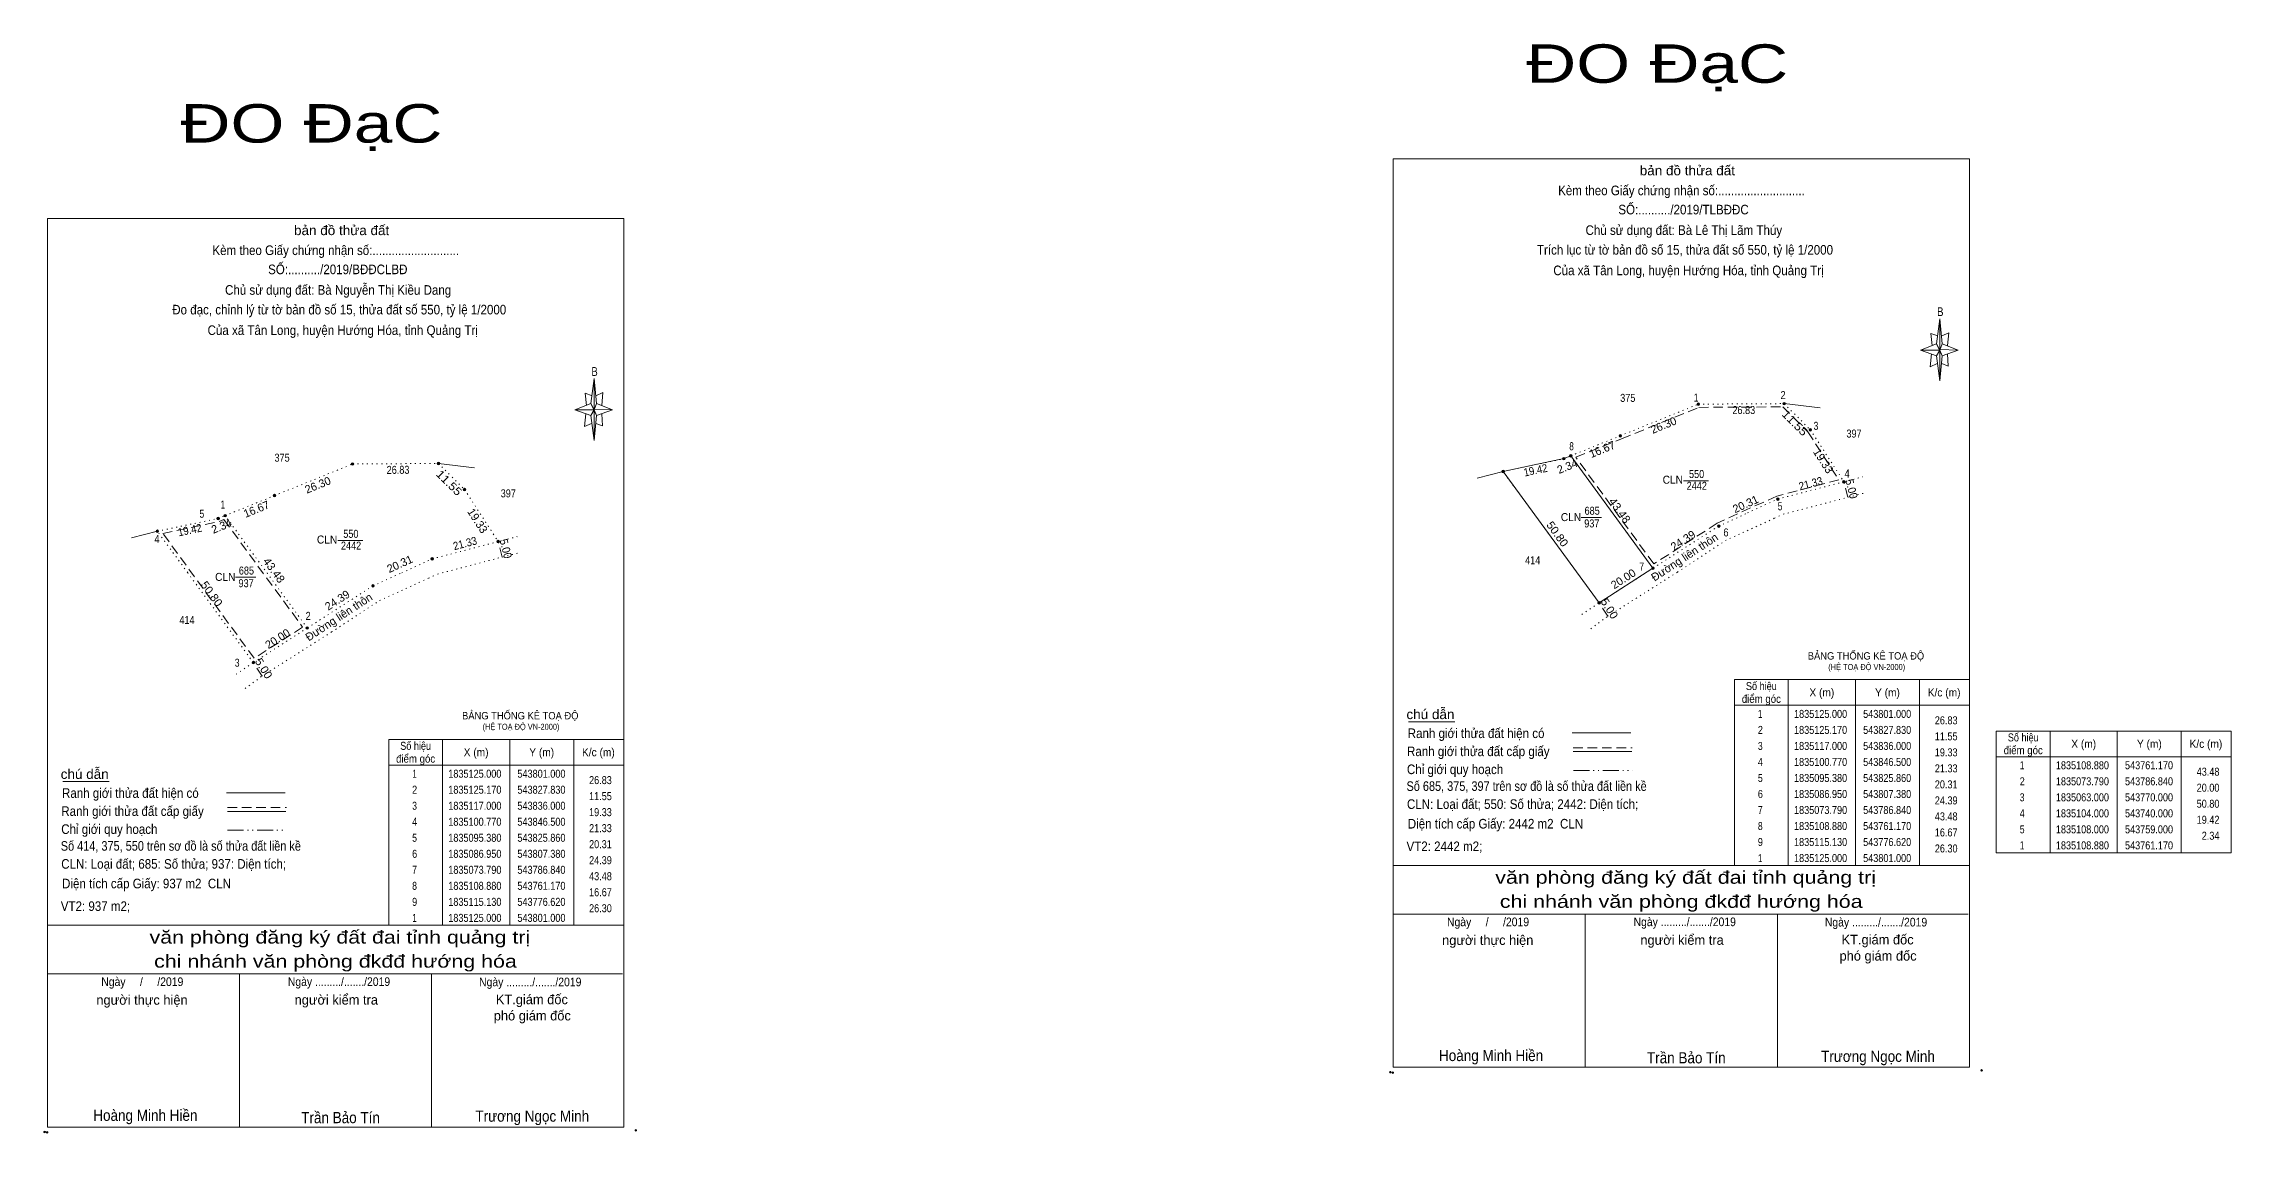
# Model space of a CAD drawing. Header units: metres. Extents: x 543083 to 543853, y 1834373 to 1835202.
# Drawn here: x 543083 to 543767, y 1834373 to 1834713 of the extents above; entities that cross this region are included whole.
import ezdxf
from ezdxf.enums import TextEntityAlignment as Align

# ---------------------------------------------------------------- set-up
doc = ezdxf.new("R2010")
doc.units = ezdxf.units.M
doc.header["$PDMODE"] = 32
doc.header["$PDSIZE"] = 0.5
for name, pattern in [('DASH_DOUBLE_DOT', [9.2, 5, -1.2, 0.3, -1.2, 0.3, -1.2]), ('DOTTED', [1.5, 0.3, -1.2]), ('MEDIUM_DASHED', [4.5, 3, -1.5])]:
    doc.linetypes.add(name, pattern=pattern)
for name, color, linetype, lineweight in [('1', 7, 'Continuous', 13), ('10', 7, 'Continuous', 13), ('17', 7, 'Continuous', 13), ('5', 7, 'Continuous', 13), ('6', 7, 'Continuous', 13), ('63', 7, 'Continuous', 13)]:
    doc.layers.add(name, color=color, linetype=linetype, lineweight=lineweight)

msp = doc.modelspace()

# ---------------------------------------------------------------- hatches: boundary and pattern name
at = {"layer": '10'}
for points in [[(543600.56, 1834600.29, 1), (543599.76, 1834600.29, 1)], [(543627.39, 1834600.46, 1), (543626.59, 1834600.46, 1)], [(543635.56, 1834592.29, 1), (543634.76, 1834592.29, 1)], [(543560.73, 1834584.17, 1), (543559.93, 1834584.17, 1)], [(543576.18, 1834590.42, 1), (543575.38, 1834590.42, 1)], [(543180.1, 1834581.62, 1), (543179.3, 1834581.62, 1)], [(543206.93, 1834581.79, 1), (543206.13, 1834581.79, 1)], [(543539.56, 1834579.29, 1), (543538.76, 1834579.29, 1)], [(543558.56, 1834583.29, 1), (543557.76, 1834583.29, 1)], [(543155.72, 1834571.75, 1), (543154.92, 1834571.75, 1)], [(543215.1, 1834573.62, 1), (543214.3, 1834573.62, 1)], [(543625.42, 1834570.67, 1), (543624.62, 1834570.67, 1)], [(543646.06, 1834576.06, 1), (543645.26, 1834576.06, 1)], [(543138.1, 1834564.62, 1), (543137.3, 1834564.62, 1)], [(543140.27, 1834565.5, 1), (543139.47, 1834565.5, 1)], [(543119.1, 1834560.62, 1), (543118.3, 1834560.62, 1)], [(543225.6, 1834557.39, 1), (543224.8, 1834557.39, 1)], [(543606.94, 1834562.24, 1), (543606.14, 1834562.24, 1)], [(543204.96, 1834552, 1), (543204.16, 1834552, 1)], [(543186.48, 1834543.57, 1), (543185.68, 1834543.57, 1)], [(543586.4, 1834549.08, 1), (543585.6, 1834549.08, 1)], [(543569.56, 1834538.29, 1), (543568.76, 1834538.29, 1)], [(543165.94, 1834530.41, 1), (543165.14, 1834530.41, 1)], [(543149.1, 1834519.62, 1), (543148.3, 1834519.62, 1)]]:
    msp.add_hatch(color=256, dxfattribs=at).paths.add_polyline_path(points)

# ---------------------------------------------------------------- linework, layer by layer
at = {"layer": '10', "linetype": 'DOTTED'}
for p, q in [((543575.78, 1834590.42), (543600.16, 1834600.29)), ((543600.16, 1834600.29), (543626.99, 1834600.46)), ((543560.33, 1834584.17), (543575.78, 1834590.42)), ((543155.32, 1834571.75), (543179.7, 1834581.62)), ((543179.7, 1834581.62), (543206.53, 1834581.79)), ((543539.16, 1834579.29), (543558.16, 1834583.29)), ((543548.64, 1834566.34), (543539.16, 1834579.29)), ((543558.16, 1834583.29), (543560.33, 1834584.17)), ((543586, 1834549.08), (543560.33, 1834584.17)), ((543139.87, 1834565.5), (543155.32, 1834571.75)), ((543626.71, 1834565.94), (543652.56, 1834572.69)), ((543118.7, 1834560.62), (543137.7, 1834564.62)), ((543137.7, 1834564.62), (543139.87, 1834565.5)), ((543165.54, 1834530.41), (543139.87, 1834565.5)), ((543569.16, 1834538.29), (543548.64, 1834566.34)), ((543606.54, 1834562.24), (543615.53, 1834566.34)), ((543608.62, 1834557.69), (543623.92, 1834564.67)), ((543615.53, 1834566.34), (543625.02, 1834570.67)), ((543623.92, 1834564.67), (543626.71, 1834565.94)), ((543128.18, 1834547.67), (543118.7, 1834560.62)), ((543593.61, 1834547.84), (543608.62, 1834557.69)), ((543195.07, 1834547.67), (543204.56, 1834552)), ((543206.25, 1834547.27), (543232.1, 1834554.02)), ((543148.7, 1834519.62), (543128.18, 1834547.67)), ((543186.08, 1834543.57), (543195.07, 1834547.67)), ((543188.16, 1834539.02), (543203.46, 1834546)), ((543203.46, 1834546), (543206.25, 1834547.27)), ((543593.61, 1834547.84), (543571.93, 1834534.12)), ((543173.15, 1834529.17), (543188.16, 1834539.02)), ((543563.76, 1834534.66), (543569.16, 1834538.29)), ((543566.57, 1834530.19), (543571.93, 1834534.12)), ((543173.15, 1834529.17), (543151.47, 1834515.45)), ((543143.3, 1834515.99), (543148.7, 1834519.62)), ((543146.11, 1834511.52), (543151.47, 1834515.45))]:
    msp.add_line(p, q, dxfattribs=at)
at = {"layer": '10'}
for p, q in [((543638.23, 1834599.13), (543626.99, 1834600.46)), ((543217.77, 1834580.46), (543206.53, 1834581.79)), ((543539.16, 1834579.29), (543531.08, 1834577.23)), ((543595.57, 1834576.38), (543603.38, 1834576.38)), ((543563.53, 1834564.91), (543569.93, 1834564.91)), ((543118.7, 1834560.62), (543110.62, 1834558.56)), ((543175.11, 1834557.71), (543182.92, 1834557.71)), ((543143.07, 1834546.24), (543149.47, 1834546.24))]:
    msp.add_line(p, q, dxfattribs=at)
at = {"layer": '10', "linetype": 'MEDIUM_DASHED'}
for p, q in [((543646.92, 1834571.22), (543645.66, 1834576.06)), ((543226.46, 1834552.55), (543225.2, 1834557.39)), ((543571.86, 1834534.07), (543569.16, 1834538.29)), ((543151.4, 1834515.4), (543148.7, 1834519.62))]:
    msp.add_line(p, q, dxfattribs=at)
for points in [[(543626.58, 1834599.46), (543634.38, 1834591.66), (543644.07, 1834576.68), (543624.68, 1834571.62), (543606.06, 1834563.12), (543586.25, 1834550.43), (543561.9, 1834583.72), (543576.16, 1834589.49), (543600.36, 1834599.29)], [(543139.52, 1834564.28), (543164.1, 1834530.68), (543148.95, 1834520.97), (543120.42, 1834559.96), (543137.99, 1834563.66)]]:
    msp.add_lwpolyline(points, close=True, dxfattribs=at)
at = {"layer": '10', "linetype": 'DOTTED'}
for points in [[(543626.99, 1834600.46), (543635.16, 1834592.29), (543645.66, 1834576.06)], [(543206.53, 1834581.79), (543214.7, 1834573.62), (543225.2, 1834557.39)], [(543625.02, 1834570.67), (543645.66, 1834576.06), (543651.59, 1834577.61)], [(543204.56, 1834552), (543225.2, 1834557.39), (543231.13, 1834558.94)], [(543606.54, 1834562.24), (543586, 1834549.08), (543569.16, 1834538.29)], [(543186.08, 1834543.57), (543165.54, 1834530.41), (543148.7, 1834519.62)]]:
    msp.add_lwpolyline(points, dxfattribs=at)
at = {"layer": '10'}
msp.add_lwpolyline([(543560.33, 1834584.17), (543586, 1834549.08), (543569.16, 1834538.29), (543539.16, 1834579.29), (543558.16, 1834583.29)], close=True, dxfattribs=at)
for centre in [(543600.16, 1834600.29), (543626.99, 1834600.46), (543635.16, 1834592.29), (543560.33, 1834584.17), (543575.78, 1834590.42), (543179.7, 1834581.62), (543206.53, 1834581.79), (543539.16, 1834579.29), (543558.16, 1834583.29), (543155.32, 1834571.75), (543214.7, 1834573.62), (543625.02, 1834570.67), (543645.66, 1834576.06), (543137.7, 1834564.62), (543139.87, 1834565.5), (543118.7, 1834560.62), (543225.2, 1834557.39), (543606.54, 1834562.24), (543204.56, 1834552), (543186.08, 1834543.57), (543586, 1834549.08), (543569.16, 1834538.29), (543165.54, 1834530.41), (543148.7, 1834519.62)]:
    msp.add_circle(centre, 0.4, dxfattribs=at)
for p in [(543539.16, 1834579.29), (543118.7, 1834560.62)]:
    msp.add_point(p, dxfattribs=at)
at = {"layer": '17'}
for p, q in [((543509.59, 1834501.16), (543524.07, 1834501.16)), ((543089.13, 1834482.49), (543103.61, 1834482.49))]:
    msp.add_line(p, q, dxfattribs=at)
at = {"layer": '5'}
for p, q in [((543674.6, 1834619.18), (543675.6, 1834626.98)), ((543676.4, 1834619.18), (543681.4, 1834617.18)), ((543674.6, 1834615.38), (543669.6, 1834617.18)), ((543676.4, 1834615.38), (543675.6, 1834607.58)), ((543678.2, 1834612.18), (543676.2, 1834612.98)), ((543678, 1834615.98), (543678.2, 1834612.18)), ((543254.14, 1834600.51), (543255.14, 1834608.31)), ((543254.14, 1834596.71), (543249.14, 1834598.51)), ((543255.94, 1834600.51), (543260.94, 1834598.51)), ((543255.94, 1834596.71), (543255.14, 1834588.91)), ((543257.74, 1834593.51), (543255.74, 1834594.31)), ((543257.54, 1834597.31), (543257.74, 1834593.51)), ((543504.86, 1834456.3), (543684.86, 1834456.3)), ((543504.86, 1834441.1), (543684.46, 1834441.1)), ((543504.86, 1834441.1), (543684.46, 1834441.1)), ((543504.86, 1834441.1), (543684.46, 1834441.1)), ((543564.86, 1834393.3), (543564.86, 1834441.1)), ((543624.86, 1834393.3), (543624.86, 1834441.1)), ((543084.4, 1834437.63), (543264.4, 1834437.63)), ((543084.4, 1834422.43), (543264, 1834422.43)), ((543084.4, 1834422.43), (543264, 1834422.43)), ((543084.4, 1834422.43), (543264, 1834422.43)), ((543144.4, 1834374.63), (543144.4, 1834422.43)), ((543204.4, 1834374.63), (543204.4, 1834422.43))]:
    msp.add_line(p, q, dxfattribs=at)
for points in [[(543504.86, 1834676.9), (543684.86, 1834676.9), (543684.86, 1834393.3), (543504.86, 1834393.3)], [(543084.4, 1834658.23), (543264.4, 1834658.23), (543264.4, 1834374.63), (543084.4, 1834374.63)], [(543675.6, 1834626.98), (543676.4, 1834619.18), (543675.6, 1834617.18)], [(543675.6, 1834617.18), (543669.6, 1834617.18), (543674.6, 1834619.18), (543676.4, 1834615.38), (543681.4, 1834617.18), (543675.6, 1834617.38)], [(543675.6, 1834617.18), (543675.6, 1834607.58), (543674.6, 1834615.38)], [(543255.14, 1834608.31), (543255.94, 1834600.51), (543255.14, 1834598.51)], [(543255.14, 1834598.51), (543249.14, 1834598.51), (543254.14, 1834600.51), (543255.94, 1834596.71), (543260.94, 1834598.51), (543255.14, 1834598.71)], [(543255.14, 1834598.51), (543255.14, 1834588.91), (543254.14, 1834596.71)]]:
    msp.add_lwpolyline(points, close=True, dxfattribs=at)
for points in [[(543675.6, 1834617.18), (543674.6, 1834619.18), (543669.6, 1834617.18)], [(543675, 1834621.58), (543672.8, 1834622.38), (543673.2, 1834618.58)], [(543676.2, 1834621.58), (543678.4, 1834622.58), (543678, 1834618.58)], [(543673, 1834615.98), (543672.6, 1834611.98), (543674.8, 1834612.98)], [(543675.6, 1834617.18), (543676.4, 1834615.38), (543681.4, 1834617.18)], [(543255.14, 1834598.51), (543254.14, 1834600.51), (543249.14, 1834598.51)], [(543254.54, 1834602.91), (543252.34, 1834603.71), (543252.74, 1834599.91)], [(543255.14, 1834598.51), (543255.94, 1834596.71), (543260.94, 1834598.51)], [(543255.74, 1834602.91), (543257.94, 1834603.91), (543257.54, 1834599.91)], [(543252.54, 1834597.31), (543252.14, 1834593.31), (543254.34, 1834594.31)], [(543684.86, 1834393.3), (543504.86, 1834393.3), (543504.86, 1834441.1)], [(543264.4, 1834374.63), (543084.4, 1834374.63), (543084.4, 1834422.43)]]:
    msp.add_lwpolyline(points, dxfattribs=at)
for p in [(543503.92, 1834391.76), (543504.72, 1834391.62), (543083.46, 1834373.09), (543084.26, 1834372.95)]:
    msp.add_point(p, dxfattribs=at)
at = {"layer": '6'}
for p, q in [((543560.79, 1834497.68), (543579.07, 1834497.68)), ((543561.07, 1834491.82), (543579.35, 1834491.82)), ((543140.33, 1834479.01), (543158.61, 1834479.01)), ((543140.61, 1834473.15), (543158.89, 1834473.15))]:
    msp.add_line(p, q, dxfattribs=at)
at = {"layer": '6', "linetype": 'MEDIUM_DASHED'}
for p, q in [((543561.07, 1834493.06), (543579.47, 1834493.06)), ((543140.61, 1834474.39), (543159.01, 1834474.39))]:
    msp.add_line(p, q, dxfattribs=at)
at = {"layer": '6'}
for p in [(543688.66, 1834392.3), (543268.2, 1834373.63)]:
    msp.add_point(p, dxfattribs=at)
at = {"layer": '63'}
for p, q in [((543628.26, 1834514.3), (543628.26, 1834456.3)), ((543649.26, 1834514.3), (543649.26, 1834456.3)), ((543669.26, 1834514.3), (543669.26, 1834456.3)), ((543611.46, 1834506.3), (543684.86, 1834506.3)), ((543207.8, 1834495.63), (543207.8, 1834437.63)), ((543228.8, 1834495.63), (543228.8, 1834437.63)), ((543248.8, 1834495.63), (543248.8, 1834437.63)), ((543710.07, 1834498.25), (543710.07, 1834460.25)), ((543731.07, 1834498.25), (543731.07, 1834460.25)), ((543751.07, 1834498.25), (543751.07, 1834460.25)), ((543693.27, 1834490.25), (543766.67, 1834490.25)), ((543191, 1834487.63), (543264.4, 1834487.63))]:
    msp.add_line(p, q, dxfattribs=at)
at = {"layer": '63', "linetype": 'DASH_DOUBLE_DOT'}
for p, q in [((543561.13, 1834485.98), (543579.53, 1834485.98)), ((543140.67, 1834467.31), (543159.07, 1834467.31))]:
    msp.add_line(p, q, dxfattribs=at)
at = {"layer": '63'}
for points in [[(543611.46, 1834514.3), (543684.86, 1834514.3), (543684.86, 1834456.3), (543611.46, 1834456.3)], [(543191, 1834495.63), (543264.4, 1834495.63), (543264.4, 1834437.63), (543191, 1834437.63)], [(543693.27, 1834498.25), (543766.67, 1834498.25), (543766.67, 1834460.25), (543693.27, 1834460.25)]]:
    msp.add_lwpolyline(points, close=True, dxfattribs=at)

# ---------------------------------------------------------------- texts
at = {"layer": '1'}
for s, height, width, p in [('BẢNG THỐNG KÊ TOẠ ĐỘ ', 2.3, 0.95, (543634.37, 1834520.56)), ('(HỆ TOẠ ĐỘ VN-2000)', 1.86, 0.9, (543640.77, 1834517.32)), ('BẢNG THỐNG KÊ TOẠ ĐỘ ', 2.3, 0.95, (543213.91, 1834501.89)), ('(HỆ TOẠ ĐỘ VN-2000)', 1.86, 0.9, (543220.31, 1834498.65))]:
    msp.add_text(s, height=height, dxfattribs=dict(at, width=width)).set_placement(p)
at = {"layer": '10'}
for s, width, p in [('375', 0.85, (543578.13, 1834601.01)), ('397', 0.85, (543648.81, 1834589.87)), ('375', 0.85, (543157.67, 1834582.34)), ('CLN', 0.95, (543592.195, 1834575.46)), ('550', 0.85, (543599.625, 1834577.24)), ('397', 0.85, (543228.35, 1834571.2)), ('2442', 0.85, (543599.68, 1834573.56)), ('CLN', 0.95, (543560.385, 1834563.79)), ('937', 0.85, (543566.89, 1834561.82)), ('685', 0.85, (543566.99, 1834565.77)), ('CLN', 0.95, (543171.735, 1834556.79)), ('2442', 0.85, (543179.22, 1834554.89)), ('550', 0.85, (543179.165, 1834558.57)), ('414', 0.85, (543548.425, 1834550.34)), ('CLN', 0.95, (543139.925, 1834545.12)), ('937', 0.85, (543146.43, 1834543.15)), ('685', 0.85, (543146.53, 1834547.1)), ('414', 0.85, (543127.965, 1834531.67))]:
    msp.add_text(s, height=2.5, dxfattribs=dict(at, width=width)).set_placement(p, align=Align.CENTER)
for s, rotation, width, p in [('26.83', 0.363, 0.85, (543614.372, 1834597.213)), ('11.55', 315, 1.15, (543629.431, 1834593.529)), ('26.83', 0.363, 0.85, (543193.912, 1834578.543)), ('11.55', 315, 1.15, (543208.971, 1834574.859)), ('19.42', 11.889, 0.9, (543549.567, 1834578.462)), ('21.33', 14.636, 0.9, (543635.594, 1834574.313)), ('5.00', 284.592, 0.95, (543646.831, 1834573.54)), ('43.48', 306.187, 1.05, (543574.597, 1834566.378)), ('19.42', 11.889, 0.9, (543129.107, 1834559.792)), ('21.33', 14.636, 0.9, (543215.134, 1834555.643)), ('5.00', 284.592, 0.95, (543226.371, 1834554.87)), ('50.80', 306.193, 1.05, (543555.133, 1834559.023)), ('43.48', 306.187, 1.05, (543154.137, 1834547.708)), ('50.80', 306.193, 1.05, (543134.673, 1834540.353)), ('5.00', 302.612, 1.05, (543571.339, 1834535.814)), ('5.00', 302.612, 1.05, (543150.879, 1834517.144))]:
    msp.add_text(s, height=2.5, rotation=rotation, dxfattribs=dict(at, width=width)).set_placement(p, align=Align.CENTER)
for s, rotation, p in [('26.30', 22.04, (543589.771, 1834592.571)), ('16.67', 22.025, (543570.591, 1834585.024)), ('19.33', 302.901, (543638.165, 1834581.889)), ('26.30', 22.04, (543169.311, 1834573.901)), ('2.34', 22.074, (543559.685, 1834579.707)), ('20.31', 24.521, (543615.431, 1834567.954)), ('2.34', 22.074, (543139.225, 1834561.037)), ('16.67', 22.025, (543150.131, 1834566.354)), ('19.33', 302.901, (543217.705, 1834563.219)), ('Đường liên thôn', 33.274, (543596.549, 1834551.49)), ('24.39', 32.648, (543596.066, 1834556.711)), ('20.31', 24.521, (543194.971, 1834549.284)), ('20.00', 32.649, (543577.401, 1834544.71)), ('Đường liên thôn', 33.274, (543176.089, 1834532.82)), ('24.39', 32.648, (543175.606, 1834538.041)), ('20.00', 32.649, (543156.941, 1834526.04))]:
    msp.add_text(s, height=2.5, rotation=rotation, dxfattribs=at).set_placement(p, align=Align.CENTER)
at = {"layer": '5'}
for s, height, width, p in [('ĐO ĐạC', 12, 1.35, (543587.295, 1834700.62)), ('ĐO ĐạC', 12, 1.35, (543166.835, 1834681.95)), ('bản đồ thửa đất', 3, 1.05, (543596.74, 1834671.74)), ('Kèm theo Giấy chứng nhận số:...........................', 3, 0.9, (543594.9, 1834665.52)), ('SỐ:........../2019/TLBĐĐC', 3, 0.9, (543595.54, 1834659.54)), ('bản đồ thửa đất', 3, 1.05, (543176.28, 1834653.07)), ('Chủ sử dụng đất: Bà Lê Thị Lãm Thúy', 3, 0.9, (543595.64, 1834653.12)), ('Kèm theo Giấy chứng nhận số:...........................', 3, 0.9, (543174.44, 1834646.85)), ('Trích lục từ tờ bản đồ số 15, thửa đất số 550, tỷ lệ 1/2000 ', 3, 0.9, (543596.5, 1834646.98)), ('SỐ:........../2019/BĐĐCLBĐ', 3, 0.9, (543175.08, 1834640.87)), ('Của xã Tân Long, huyện Hướng Hóa, tỉnh Quảng Trị', 3, 0.9, (543597.09, 1834640.56)), ('Chủ sử dụng đất: Bà Nguyễn Thị Kiều Dang', 3, 0.9, (543175.185, 1834634.45)), ('Đo đạc, chỉnh lý từ tờ bản đồ số 15, thửa đất số 550, tỷ lệ 1/2000 ', 3, 0.9, (543176.035, 1834628.31)), ('B', 2.755, 0.8, (543675.765, 1834627.78)), ('Của xã Tân Long, huyện Hướng Hóa, tỉnh Quảng Trị', 3, 0.9, (543176.63, 1834621.89)), ('B', 2.755, 0.8, (543255.305, 1834609.11)), ('văn phòng đăng ký đất đai tỉnh quảng trị', 4, 1.25, (543596.19, 1834450.58)), ('chi nhánh văn phòng đkđđ hướng hóa', 4, 1.25, (543594.815, 1834443.06)), ('văn phòng đăng ký đất đai tỉnh quảng trị', 4, 1.25, (543175.73, 1834431.91)), ('Ngày     /     /2019', 2.7, 0.9, (543534.46, 1834437.32)), ('Ngày ........./......./2019', 2.7, 0.9, (543595.915, 1834437.34)), ('Ngày ........./......./2019', 2.7, 0.9, (543655.675, 1834437.24)), ('chi nhánh văn phòng đkđđ hướng hóa', 4, 1.25, (543174.355, 1834424.39)), ('Ngày     /     /2019', 2.7, 0.9, (543114, 1834418.65)), ('Ngày ........./......./2019', 2.7, 0.9, (543175.455, 1834418.67)), ('Ngày ........./......./2019', 2.7, 0.9, (543235.215, 1834418.57)), ('Hoàng Minh Hiền', 3.5, 0.9, (543535.42, 1834395.22)), ('Trần Bảo Tín', 3.5, 0.9, (543596.41, 1834394.5)), ('Trương Ngọc Minh', 3.5, 0.9, (543656.3, 1834394.96)), ('Hoàng Minh Hiền', 3.5, 0.9, (543114.96, 1834376.55)), ('Trần Bảo Tín', 3.5, 0.9, (543175.95, 1834375.83)), ('Trương Ngọc Minh', 3.5, 0.9, (543235.84, 1834376.29))]:
    msp.add_text(s, height=height, dxfattribs=dict(at, width=width)).set_placement(p, align=Align.CENTER)
for s, p in [('người thực hiện', (543534.365, 1834431.48)), ('người kiểm tra', (543595.075, 1834431.52)), ('KT.giám đốc', (543656.175, 1834431.64)), ('phó giám đốc', (543656.32, 1834426.58)), ('người thực hiện', (543113.905, 1834412.81)), ('người kiểm tra', (543174.615, 1834412.85)), ('KT.giám đốc', (543235.715, 1834412.97)), ('phó giám đốc', (543235.86, 1834407.91))]:
    msp.add_text(s, height=3, dxfattribs=at).set_placement(p, align=Align.CENTER)
at = {"layer": '6'}
for s, width, p in [('chú dẫn', 1.05, (543508.97, 1834501.98)), ('Ranh giới thửa đất hiện có ', 0.9, (543509.37, 1834496.06)), ('Ranh giới thửa đất cấp giấy', 0.9, (543509.15, 1834490.42)), ('chú dẫn', 1.05, (543088.51, 1834483.31)), ('Số 685, 375, 397 trên sơ đồ là số thửa đất liền kề', 0.85, (543508.99, 1834479.56)), ('Chỉ giới quy hoạch', 0.9, (543509.13, 1834484.8)), ('Ranh giới thửa đất cấp giấy', 0.9, (543088.69, 1834471.75)), ('Ranh giới thửa đất hiện có ', 0.9, (543088.91, 1834477.39)), ('CLN: Loại đất; 550: Số thửa; 2442: Diện tích;', 0.9, (543509.13, 1834473.94)), ('Chỉ giới quy hoạch', 0.9, (543088.67, 1834466.13)), ('Diện tích cấp Giấy: 2442 m2  CLN', 0.9, (543509.39, 1834467.82)), ('Số 414, 375, 550 trên sơ đồ là số thửa đất liền kề', 0.85, (543088.53, 1834460.89)), ('VT2: 2442 m2;', 0.9, (543508.99, 1834460.76)), ('CLN: Loại đất; 685: Số thửa; 937: Diện tích;', 0.9, (543088.67, 1834455.27)), ('Diện tích cấp Giấy: 937 m2  CLN', 0.9, (543088.93, 1834449.15)), ('VT2: 937 m2;', 0.9, (543088.53, 1834442.09))]:
    msp.add_text(s, height=3, dxfattribs=dict(at, width=width)).set_placement(p)
at = {"layer": '63'}
for s, width, p in [(' 1', 0.75, (543600.16, 1834601.1)), (' 2', 0.85, (543627.44, 1834601.89)), (' 3', 0.8, (543637.67, 1834592.29)), ('8', 0.75, (543561.25, 1834585.92)), (' 4', 0.85, (543647.45, 1834577.4)), (' 5', 0.8, (543133.35, 1834564.84)), (' 1', 0.75, (543139.87, 1834567.71)), (' 5', 0.8, (543626.46, 1834567.17)), (' 4', 0.85, (543119.36, 1834556.93)), (' 6', 0.85, (543609.59, 1834559.01)), (' 7', 0.8, (543583.22, 1834548.36)), (' 2', 0.85, (543166.62, 1834532.95)), (' 3', 0.8, (543144.39, 1834518.33)), ('26.83', 0.85, (543681.16, 1834500.35)), ('11.55', 0.85, (543681.16, 1834495.35)), ('19.33', 0.85, (543681.16, 1834490.35)), ('26.83', 0.85, (543260.7, 1834481.68)), ('21.33', 0.85, (543681.16, 1834485.35)), ('20.31', 0.85, (543681.16, 1834480.35)), ('43.48', 0.85, (543762.98, 1834484.31)), ('20.00', 0.85, (543762.97, 1834479.31)), ('11.55', 0.85, (543260.7, 1834476.68)), ('24.39', 0.85, (543681.16, 1834475.35)), ('50.80', 0.85, (543762.97, 1834474.31)), ('21.33', 0.85, (543260.7, 1834466.68)), ('19.33', 0.85, (543260.7, 1834471.68)), ('43.48', 0.85, (543681.16, 1834470.35)), ('19.42', 0.85, (543762.98, 1834469.31)), ('20.31', 0.85, (543260.7, 1834461.68)), ('26.30', 0.85, (543681.16, 1834460.35)), ('16.67', 0.85, (543681.16, 1834465.35)), ('2.34', 0.85, (543762.98, 1834464.31)), ('24.39', 0.85, (543260.7, 1834456.68)), ('43.48', 0.85, (543260.7, 1834451.68)), ('16.67', 0.85, (543260.7, 1834446.68)), ('26.30', 0.85, (543260.7, 1834441.68))]:
    msp.add_text(s, height=2.5, dxfattribs=dict(at, width=width)).set_placement(p, align=Align.RIGHT)
for s, width, p in [('điểm góc', 0.9, (543619.86, 1834507.05)), ('Số hiệu', 0.85, (543619.86, 1834511.05)), ('X (m)', 0.95, (543638.76, 1834509.05)), ('Y (m)', 0.95, (543659.255, 1834509.05)), ('K/c (m)', 0.95, (543676.96, 1834509.05)), (' 1', 0.75, (543619.155, 1834502.35)), ('1835125.000', 0.85, (543638.36, 1834502.35)), ('543801.000', 0.85, (543659.165, 1834502.35)), (' 2', 0.85, (543619.16, 1834497.35)), ('1835125.170', 0.85, (543638.36, 1834497.35)), ('543827.830', 0.85, (543659.165, 1834497.35)), ('Số hiệu', 0.85, (543701.68, 1834495.01)), ('X (m)', 0.95, (543720.57, 1834493.01)), ('Y (m)', 0.95, (543741.085, 1834493.01)), ('K/c (m)', 0.95, (543758.76, 1834493.01)), ('điểm góc', 0.9, (543199.4, 1834488.38)), ('Số hiệu', 0.85, (543199.4, 1834492.38)), ('X (m)', 0.95, (543218.3, 1834490.38)), ('Y (m)', 0.95, (543238.795, 1834490.38)), ('K/c (m)', 0.95, (543256.5, 1834490.38)), (' 4', 0.85, (543619.155, 1834487.35)), (' 3', 0.8, (543619.16, 1834492.35)), ('1835117.000', 0.85, (543638.36, 1834492.35)), ('1835100.770', 0.85, (543638.36, 1834487.35)), ('543836.000', 0.85, (543659.165, 1834492.35)), ('543846.500', 0.85, (543659.165, 1834487.35)), ('điểm góc', 0.9, (543701.68, 1834491.01)), (' 1', 0.75, (543700.965, 1834486.31)), ('1835108.880', 0.85, (543720.17, 1834486.31)), ('543761.170', 0.85, (543740.975, 1834486.31)), (' 1', 0.75, (543198.695, 1834483.68)), ('1835125.000', 0.85, (543217.9, 1834483.68)), ('543801.000', 0.85, (543238.705, 1834483.68)), (' 5', 0.8, (543619.16, 1834482.35)), ('1835095.380', 0.85, (543638.36, 1834482.35)), ('543825.860', 0.85, (543659.165, 1834482.35)), (' 2', 0.85, (543700.98, 1834481.31)), ('1835073.790', 0.85, (543720.17, 1834481.31)), ('543786.840', 0.85, (543740.975, 1834481.31)), (' 3', 0.8, (543198.7, 1834473.68)), (' 2', 0.85, (543198.7, 1834478.68)), ('1835125.170', 0.85, (543217.9, 1834478.68)), ('1835117.000', 0.85, (543217.9, 1834473.68)), ('543827.830', 0.85, (543238.705, 1834478.68)), ('543836.000', 0.85, (543238.705, 1834473.68)), (' 6', 0.85, (543619.16, 1834477.35)), ('1835086.950', 0.85, (543638.36, 1834477.35)), ('543807.380', 0.85, (543659.165, 1834477.35)), (' 3', 0.8, (543700.96, 1834476.31)), ('1835063.000', 0.85, (543720.17, 1834476.31)), ('543770.000', 0.85, (543740.975, 1834476.31)), (' 4', 0.85, (543198.695, 1834468.68)), ('1835100.770', 0.85, (543217.9, 1834468.68)), ('543846.500', 0.85, (543238.705, 1834468.68)), (' 8', 0.8, (543619.16, 1834467.35)), (' 7', 0.8, (543619.16, 1834472.35)), ('1835073.790', 0.85, (543638.36, 1834472.35)), ('1835108.880', 0.85, (543638.36, 1834467.35)), ('543786.840', 0.85, (543659.165, 1834472.35)), ('543761.170', 0.85, (543659.165, 1834467.35)), (' 4', 0.85, (543700.965, 1834471.31)), (' 5', 0.8, (543700.98, 1834466.31)), ('1835104.000', 0.85, (543720.17, 1834471.31)), ('1835108.000', 0.85, (543720.17, 1834466.31)), ('543740.000', 0.85, (543740.975, 1834471.31)), ('543759.000', 0.85, (543740.975, 1834466.31)), (' 5', 0.8, (543198.7, 1834463.68)), ('1835095.380', 0.85, (543217.9, 1834463.68)), ('543825.860', 0.85, (543238.705, 1834463.68)), (' 9', 0.85, (543619.155, 1834462.35)), ('1835115.130', 0.85, (543638.36, 1834462.35)), ('543776.620', 0.85, (543659.165, 1834462.35)), (' 1', 0.75, (543700.965, 1834461.31)), ('1835108.880', 0.85, (543720.17, 1834461.31)), ('543761.170', 0.85, (543740.975, 1834461.31)), (' 6', 0.85, (543198.7, 1834458.68)), (' 7', 0.8, (543198.7, 1834453.68)), ('1835086.950', 0.85, (543217.9, 1834458.68)), ('1835073.790', 0.85, (543217.9, 1834453.68)), ('543807.380', 0.85, (543238.705, 1834458.68)), ('543786.840', 0.85, (543238.705, 1834453.68)), (' 1', 0.75, (543619.155, 1834457.35)), ('1835125.000', 0.85, (543638.36, 1834457.35)), ('543801.000', 0.85, (543659.165, 1834457.35)), (' 8', 0.8, (543198.7, 1834448.68)), ('1835108.880', 0.85, (543217.9, 1834448.68)), ('543761.170', 0.85, (543238.705, 1834448.68)), (' 9', 0.85, (543198.695, 1834443.68)), (' 1', 0.75, (543198.695, 1834438.68)), ('1835115.130', 0.85, (543217.9, 1834443.68)), ('1835125.000', 0.85, (543217.9, 1834438.68)), ('543776.620', 0.85, (543238.705, 1834443.68)), ('543801.000', 0.85, (543238.705, 1834438.68))]:
    msp.add_text(s, height=2.5, dxfattribs=dict(at, width=width)).set_placement(p, align=Align.CENTER)

doc.saveas('drawing.dxf')
